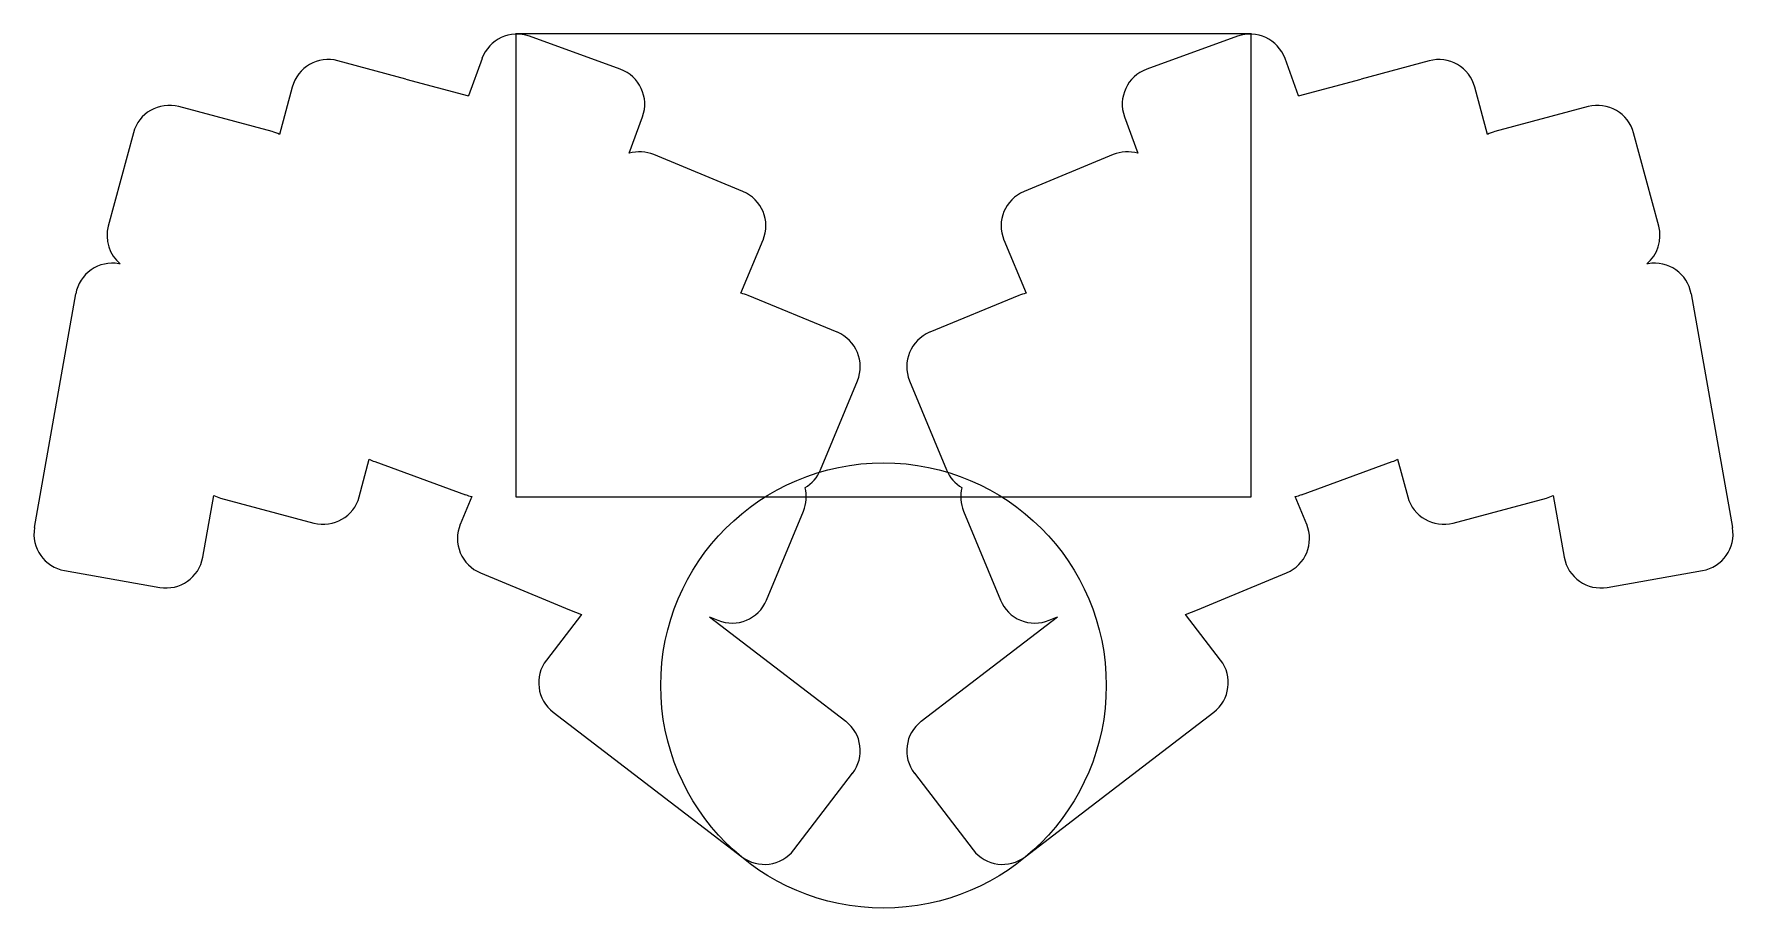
# Model space of a CAD drawing. Header units: millimetres. Extents: x 37 to 266, y -156 to -38.
import ezdxf

# ---------------------------------------------------------------- set-up
doc = ezdxf.new("R2010")
doc.units = ezdxf.units.MM

msp = doc.modelspace()

# ---------------------------------------------------------------- linework, layer by layer
at = {"linetype": 'CONTINUOUS'}
for p, q in [((201.37, -37.87), (102.37, -37.87)), ((102.37, -37.87), (102.37, -100.27)), ((116.43, -42.64), (104.21, -38.19)), ((199.53, -38.19), (187.31, -42.64)), ((201.37, -100.27), (201.37, -37.87)), ((97.81, -41.18), (95.97, -46.21)), ((207.77, -46.21), (205.94, -41.18)), ((87.55, -43.95), (78.38, -41.49)), ((225.36, -41.49), (216.19, -43.95)), ((72.26, -45.03), (70.54, -51.42)), ((87.56, -43.95), (95.97, -46.21)), ((207.77, -46.21), (216.18, -43.95)), ((233.2, -51.42), (231.48, -45.03)), ((69.53, -51.03), (56.97, -47.67)), ((246.77, -47.67), (234.21, -51.03)), ((117.63, -53.95), (119.42, -49.04)), ((184.32, -49.04), (186.11, -53.95)), ((50.85, -51.2), (47.48, -63.76)), ((256.26, -63.76), (252.89, -51.2)), ((132.94, -59.11), (120.93, -54.13)), ((182.81, -54.13), (170.8, -59.11)), ((132.68, -72.82), (135.65, -65.64)), ((168.09, -65.64), (171.06, -72.82)), ((49.08, -68.87), (48.9, -68.83)), ((254.85, -68.83), (254.66, -68.87)), ((37.55, -104.4), (43.1, -72.89)), ((145.65, -78.08), (133.64, -73.11)), ((170.1, -73.11), (158.09, -78.08)), ((260.64, -72.89), (266.19, -104.4)), ((143.38, -96.63), (148.36, -84.62)), ((155.38, -84.62), (160.36, -96.63)), ((81.27, -100.24), (82.63, -95.18)), ((83.35, -95.51), (95.57, -99.96)), ((208.17, -99.96), (220.39, -95.51)), ((221.11, -95.18), (222.47, -100.24)), ((60.2, -108.4), (61.67, -100.07)), ((62.59, -100.42), (75.15, -103.78)), ((96.45, -100.19), (94.88, -103.96)), ((102.37, -100.27), (201.37, -100.27)), ((208.86, -103.96), (207.29, -100.19)), ((228.59, -103.78), (241.15, -100.42)), ((242.07, -100.07), (243.54, -108.4)), ((136.11, -114.18), (141.09, -102.17)), ((162.65, -102.17), (167.63, -114.18)), ((41.6, -110.2), (54.4, -112.45)), ((97.59, -110.49), (106.37, -114.13)), ((197.37, -114.13), (206.15, -110.49)), ((249.34, -112.45), (262.14, -110.2)), ((106.37, -114.13), (109.6, -115.47)), ((106.37, -114.13), (106.37, -114.13)), ((194.14, -115.47), (197.37, -114.13)), ((111.18, -116.12), (106.47, -122.25)), ((109.6, -115.47), (109.6, -115.47)), ((109.6, -115.47), (111.18, -116.12)), ((128.42, -116.41), (129.58, -116.89)), ((128.42, -116.41), (136.47, -122.58)), ((167.27, -122.58), (175.32, -116.41)), ((174.16, -116.89), (175.32, -116.41)), ((192.56, -116.12), (194.14, -115.47)), ((197.27, -122.25), (192.56, -116.12)), ((136.47, -122.58), (146.79, -130.5)), ((156.95, -130.5), (167.27, -122.58)), ((107.4, -129.27), (125.25, -142.96)), ((178.49, -142.96), (196.34, -129.27)), ((139.8, -147.82), (147.71, -137.51)), ((156.03, -137.51), (163.94, -147.82)), ((125.25, -142.96), (125.25, -142.96)), ((125.25, -142.96), (132.78, -148.75)), ((170.96, -148.75), (178.49, -142.96))]:
    msp.add_line(p, q, dxfattribs=at)
msp.add_circle((151.87, -125.67), 30, dxfattribs=at)
for centre, start, end in [((102.5, -42.89), 70, 160), ((201.24, -42.89), 20, 110), ((77.09, -46.32), 75, 165), ((114.72, -47.33), 340, 70), ((189.02, -47.33), 110, 200), ((226.66, -46.32), 15, 105), ((55.68, -52.5), 75, 165), ((248.06, -52.5), 15, 105), ((68.23, -55.86), 422.502, 75), ((235.51, -55.86), 105, 117.498), ((119.02, -58.75), 67.5, 106.118), ((184.72, -58.75), 73.882, 112.5), ((131.03, -63.73), 337.5, 67.5), ((172.71, -63.73), 112.5, 202.5), ((52.31, -65.05), 165, 229.7315), ((251.43, -65.05), 310.2685, 15), ((48.03, -73.76), 80, 170), ((255.71, -73.76), 10, 100), ((131.73, -77.73), 67.5, 79.037), ((172.01, -77.73), 100.963, 112.5), ((143.74, -82.7), 337.5, 67.5), ((160, -82.7), 112.5, 202.5), ((85.06, -90.81), 240.8983, 250), ((218.68, -90.81), 290, 299.1017), ((138.76, -94.71), 300.6301, 337.5), ((164.98, -94.71), 202.5, 239.3699), ((63.89, -95.59), 243.6416, 255), ((76.44, -98.95), 255, 345), ((97.28, -95.26), 250, 260.4319), ((136.47, -100.26), 337.5, 374.3699), ((167.27, -100.26), 165.6301, 202.5), ((206.46, -95.26), 279.5681, 290), ((227.3, -98.95), 195, 285), ((239.85, -95.59), 285, 296.3584), ((42.47, -105.27), 170, 260), ((99.5, -105.87), 157.5, 247.5), ((204.24, -105.87), 292.5, 22.5), ((261.27, -105.27), 280, 10), ((55.27, -107.53), 260, 350), ((248.47, -107.53), 190, 280), ((108.28, -109.51), 247.4885, 247.5), ((131.49, -112.27), 247.5, 337.5), ((172.25, -112.27), 202.5, 292.5), ((195.46, -109.51), 292.5, 292.5115), ((111.51, -110.85), 247.5, 247.5115), ((192.23, -110.85), 292.4885, 292.5), ((110.44, -125.3), 142.5, 232.5), ((133.43, -126.55), 52.5, 52.5162), ((170.31, -126.55), 127.4838, 127.5), ((193.3, -125.3), 307.5, 37.5), ((143.74, -134.47), 322.5, 52.5), ((160, -134.47), 127.5, 217.5), ((128.29, -139), 232.5, 232.5162), ((175.45, -139), 307.4838, 307.5), ((135.83, -144.78), 232.5, 322.5), ((167.91, -144.78), 217.5, 307.5)]:
    msp.add_arc(centre, 5, start, end, dxfattribs=at)

doc.saveas('drawing.dxf')
